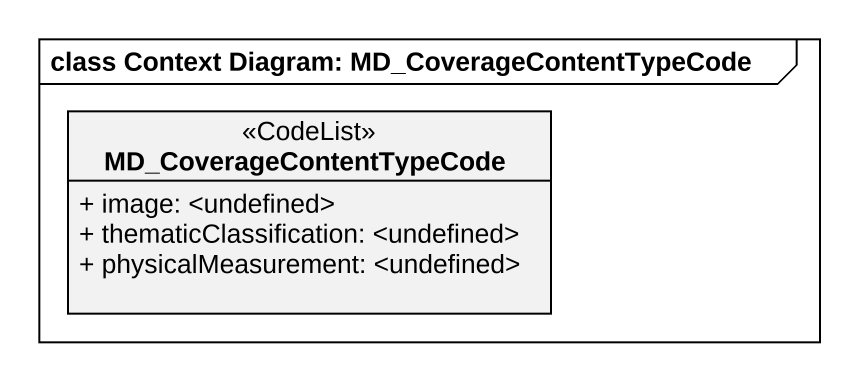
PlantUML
@startuml
mainframe class Context Diagram: MD_CoverageContentTypeCode
hide circle
hide empty members
skinparam classAttributeIconSize 0
class MD_CoverageContentTypeCode <<CodeList>> {
  + image: <undefined>
  + thematicClassification: <undefined>
  + physicalMeasurement: <undefined>
}
@enduml
